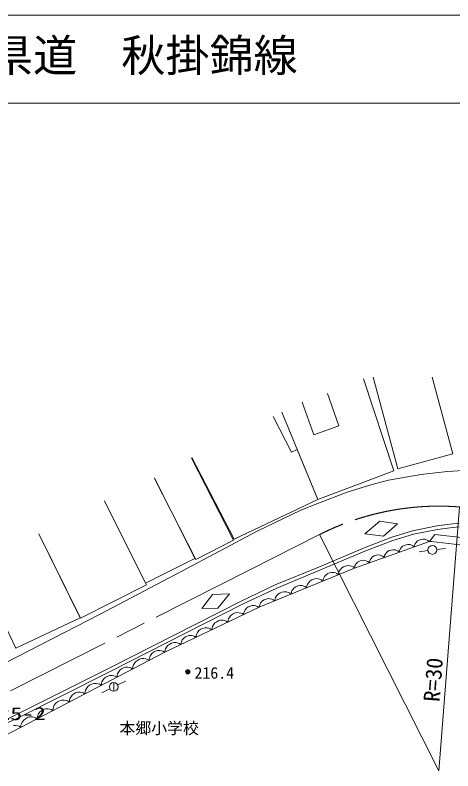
# Model space of a CAD drawing. Units: millimetres, scale not verified. Extents: x 40000 to 680000, y 20000 to 380000.
# Drawn here: x 229688 to 279341, y 294319 to 380000 of the extents above; entities that cross this region are included whole.
import ezdxf
from ezdxf.enums import TextEntityAlignment as Align

# ---------------------------------------------------------------- set-up
doc = ezdxf.new("R2010")
doc.units = ezdxf.units.MM
doc.header["$LTSCALE"] = 1000
doc.linetypes.add('CHAIN', pattern=[18.5, 12, -1.5, 3.5, -1.5])
doc.layers.add('S-SUV', color=7, linetype='Continuous', lineweight=13)
doc.styles.add('ＭＳ ゴシック', font='')
doc.styles.get('ＭＳ ゴシック').set_extended_font_data('MS Gothic')

msp = doc.modelspace()

# ---------------------------------------------------------------- linework, layer by layer
at = {"layer": 'S-SUV'}
for p, q in [((680000, 380000), (40000, 380000)), ((40000, 370000), (680000, 370000)), ((269219, 338783), (272637, 328329)), ((273110, 328574), (270317, 338945)), ((276980, 338937), (279320, 330247)), ((265106, 337101), (266410, 333437)), ((263567, 332425), (262259, 336103)), ((261037, 330435), (258943, 334489)), ((264018, 325096), (259932, 334992)), ((266410, 333437), (263567, 332425)), ((261687, 330741), (261037, 330435)), ((264018, 325096), (261687, 330741)), ((279320, 330247), (273110, 328574)), ((254468, 320479), (249703, 329777)), ((249745, 329862), (254525, 320607)), ((272637, 328329), (264018, 325096)), ((278725, 328268), (275687, 327934)), ((281127, 328400), (278725, 328268)), ((250075, 318415), (245483, 327547)), ((245483, 327462), (250187, 318284)), ((275687, 327934), (272037, 327291)), ((270050, 326754), (267338, 325928)), ((272037, 327291), (270050, 326754)), ((267338, 325928), (263926, 324594)), ((244491, 315607), (239809, 324940)), ((239809, 324940), (244584, 315421)), ((254525, 320607), (264018, 325096)), ((262085, 323891), (257160, 321479)), ((263926, 324594), (262085, 323891)), ((277752, 294319), (280105, 324241)), ((269363, 321178), (271044, 322616)), ((271044, 322616), (273066, 322339)), ((273066, 322339), (271488, 320936)), ((278990, 322284), (277539, 322096)), ((280044, 322404), (278990, 322284)), ((257160, 321479), (248615, 316947)), ((272405, 320797), (274772, 321537)), ((277539, 322096), (274772, 321537)), ((277605, 321701), (274872, 321149)), ((279038, 321887), (277605, 321701)), ((280070, 322004), (279038, 321887)), ((237082, 311663), (232379, 321201)), ((232379, 321201), (237096, 311636)), ((250187, 318284), (254468, 320479)), ((277752, 294319), (264207, 321103)), ((271488, 320936), (269363, 321178)), ((269399, 319661), (272405, 320797)), ((272536, 320419), (274872, 321149)), ((275522, 320490), (275330, 320384)), ((275726, 320562), (275522, 320490)), ((275942, 320600), (275726, 320562)), ((276181, 320570), (275942, 320600)), ((276353, 320517), (276181, 320570)), ((276491, 320451), (276353, 320517)), ((276653, 320317), (276491, 320451)), ((277281, 321111), (276670, 320323)), ((280956, 320716), (277281, 321111)), ((264220, 317435), (269399, 319661)), ((268166, 317311), (276670, 320323)), ((269546, 319289), (272536, 320419)), ((273465, 319608), (273366, 319458)), ((273633, 319782), (273465, 319608)), ((273825, 319888), (273633, 319782)), ((274028, 319960), (273825, 319888)), ((274244, 319999), (274028, 319960)), ((274484, 319969), (274244, 319999)), ((274656, 319915), (274484, 319969)), ((274794, 319849), (274656, 319915)), ((274956, 319716), (274794, 319849)), ((274997, 319922), (274956, 319716)), ((275063, 320060), (274997, 319922)), ((275163, 320210), (275063, 320060)), ((275330, 320384), (275163, 320210)), ((276929, 320322), (276670, 320323)), ((276929, 320322), (280789, 319878)), ((259355, 315051), (269546, 319289)), ((270633, 318758), (270430, 318686)), ((270849, 318796), (270633, 318758)), ((271089, 318766), (270849, 318796)), ((271261, 318713), (271089, 318766)), ((271668, 318857), (271602, 318719)), ((271768, 319007), (271668, 318857)), ((271935, 319181), (271768, 319007)), ((272127, 319287), (271935, 319181)), ((272331, 319359), (272127, 319287)), ((272547, 319397), (272331, 319359)), ((272786, 319368), (272547, 319397)), ((272958, 319314), (272786, 319368)), ((273096, 319248), (272958, 319314)), ((273258, 319115), (273096, 319248)), ((273300, 319320), (273258, 319115)), ((273366, 319458), (273300, 319320)), ((276520, 319301), (275529, 319168)), ((277514, 319417), (278510, 319513)), ((225021, 318210), (229758, 308245)), ((244491, 315607), (250075, 318415)), ((268540, 317978), (268373, 317804)), ((268732, 318085), (268540, 317978)), ((268936, 318157), (268732, 318085)), ((269152, 318195), (268936, 318157)), ((269391, 318165), (269152, 318195)), ((269563, 318111), (269391, 318165)), ((269701, 318046), (269563, 318111)), ((269863, 317912), (269701, 318046)), ((269905, 318118), (269863, 317912)), ((269971, 318256), (269905, 318118)), ((270070, 318406), (269971, 318256)), ((270238, 318580), (270070, 318406)), ((270430, 318686), (270238, 318580)), ((271399, 318647), (271261, 318713)), ((271561, 318513), (271399, 318647)), ((271602, 318719), (271561, 318513)), ((257381, 312866), (268166, 317311)), ((259192, 315417), (264220, 317435)), ((266556, 317124), (266454, 316952)), ((266732, 317326), (266556, 317124)), ((266939, 317455), (266732, 317326)), ((267161, 317546), (266939, 317455)), ((267398, 317601), (267161, 317546)), ((267666, 317581), (267398, 317601)), ((267860, 317531), (267666, 317581)), ((268017, 317466), (267860, 317531)), ((268204, 317326), (268017, 317466)), ((268207, 317517), (268166, 317311)), ((268273, 317654), (268207, 317517)), ((268373, 317804), (268273, 317654)), ((248615, 316947), (239353, 312071)), ((264691, 316208), (264629, 316059)), ((264789, 316371), (264691, 316208)), ((264956, 316564), (264789, 316371)), ((265152, 316686), (264956, 316564)), ((265363, 316773), (265152, 316686)), ((265589, 316824), (265363, 316773)), ((265843, 316806), (265589, 316824)), ((266027, 316758), (265843, 316806)), ((266176, 316696), (266027, 316758)), ((266354, 316564), (266176, 316696)), ((266389, 316795), (266354, 316564)), ((266454, 316952), (266389, 316795)), ((237096, 311636), (244584, 315421)), ((255310, 313564), (259192, 315417)), ((261981, 315338), (261756, 315286)), ((262236, 315319), (261981, 315338)), ((262420, 315272), (262236, 315319)), ((262781, 315308), (262746, 315077)), ((262846, 315465), (262781, 315308)), ((262949, 315637), (262846, 315465)), ((263125, 315839), (262949, 315637)), ((263332, 315968), (263125, 315839)), ((263554, 316059), (263332, 315968)), ((263791, 316114), (263554, 316059)), ((264059, 316094), (263791, 316114)), ((264252, 316044), (264059, 316094)), ((264409, 315979), (264252, 316044)), ((264596, 315840), (264409, 315979)), ((264629, 316059), (264596, 315840)), ((255487, 313205), (259355, 315051)), ((259724, 314481), (259517, 314353)), ((259946, 314573), (259724, 314481)), ((260183, 314627), (259946, 314573)), ((260451, 314607), (260183, 314627)), ((260645, 314557), (260451, 314607)), ((260802, 314492), (260645, 314557)), ((260989, 314353), (260802, 314492)), ((261022, 314572), (260989, 314353)), ((261084, 314721), (261022, 314572)), ((261181, 314884), (261084, 314721)), ((261348, 315077), (261181, 314884)), ((261545, 315199), (261348, 315077)), ((261756, 315286), (261545, 315199)), ((262568, 315210), (262420, 315272)), ((262746, 315077), (262568, 315210)), ((250865, 312711), (252061, 314324)), ((252061, 314324), (253991, 314392)), ((253991, 314392), (252673, 312761)), ((257937, 313712), (257741, 313590)), ((258148, 313799), (257937, 313712)), ((258374, 313851), (258148, 313799)), ((258628, 313832), (258374, 313851)), ((258812, 313785), (258628, 313832)), ((258961, 313723), (258812, 313785)), ((259139, 313591), (258961, 313723)), ((259174, 313821), (259139, 313591)), ((259239, 313978), (259174, 313821)), ((259341, 314150), (259239, 313978)), ((259517, 314353), (259341, 314150)), ((240286, 305927), (255310, 313564)), ((240467, 305569), (255487, 313205)), ((246684, 307770), (257381, 312866)), ((252673, 312761), (250865, 312711)), ((255946, 312772), (255789, 312571)), ((256136, 312905), (255946, 312772)), ((256342, 313003), (256136, 312905)), ((256564, 313066), (256342, 313003)), ((256819, 313062), (256564, 313066)), ((257005, 313024), (256819, 313062)), ((257157, 312970), (257005, 313024)), ((257342, 312848), (257157, 312970)), ((257414, 313085), (257381, 312866)), ((257476, 313234), (257414, 313085)), ((257574, 313398), (257476, 313234)), ((257741, 313590), (257574, 313398)), ((239353, 312071), (228536, 306549)), ((254157, 311951), (253992, 311739)), ((254356, 312090), (254157, 311951)), ((254573, 312193), (254356, 312090)), ((254807, 312260), (254573, 312193)), ((255076, 312255), (254807, 312260)), ((255272, 312216), (255076, 312255)), ((255432, 312159), (255272, 312216)), ((255626, 312030), (255432, 312159)), ((255647, 312251), (255626, 312030)), ((255701, 312403), (255647, 312251)), ((255789, 312571), (255701, 312403)), ((229758, 308245), (237082, 311663)), ((252350, 311090), (252185, 310878)), ((252550, 311229), (252350, 311090)), ((252767, 311333), (252550, 311229)), ((253001, 311400), (252767, 311333)), ((253269, 311395), (253001, 311400)), ((253465, 311355), (253269, 311395)), ((253625, 311298), (253465, 311355)), ((253820, 311169), (253625, 311298)), ((253842, 311402), (253820, 311169)), ((253899, 311562), (253842, 311402)), ((253992, 311739), (253899, 311562)), ((250544, 310229), (250379, 310018)), ((250744, 310369), (250544, 310229)), ((250960, 310472), (250744, 310369)), ((251194, 310539), (250960, 310472)), ((251463, 310534), (251194, 310539)), ((251659, 310494), (251463, 310534)), ((251819, 310438), (251659, 310494)), ((252013, 310309), (251819, 310438)), ((252036, 310541), (252013, 310309)), ((252092, 310701), (252036, 310541)), ((252185, 310878), (252092, 310701)), ((248811, 309373), (248654, 309171)), ((249001, 309505), (248811, 309373)), ((249207, 309603), (249001, 309505)), ((249429, 309667), (249207, 309603)), ((249684, 309662), (249429, 309667)), ((249870, 309625), (249684, 309662)), ((250022, 309571), (249870, 309625)), ((250207, 309448), (250022, 309571)), ((250229, 309680), (250207, 309448)), ((250286, 309840), (250229, 309680)), ((250379, 310018), (250286, 309840)), ((247022, 308551), (246856, 308339)), ((247221, 308690), (247022, 308551)), ((247438, 308794), (247221, 308690)), ((247672, 308861), (247438, 308794)), ((247940, 308856), (247672, 308861)), ((248136, 308816), (247940, 308856)), ((248296, 308759), (248136, 308816)), ((248491, 308630), (248296, 308759)), ((248512, 308851), (248491, 308630)), ((248566, 309003), (248512, 308851)), ((248654, 309171), (248566, 309003)), ((228564, 298327), (246684, 307770)), ((245198, 307627), (245041, 307410)), ((245393, 307774), (245198, 307627)), ((245606, 307885), (245393, 307774)), ((245837, 307960), (245606, 307885)), ((246106, 307965), (245837, 307960)), ((246303, 307932), (246106, 307965)), ((246465, 307881), (246303, 307932)), ((246664, 307759), (246465, 307881)), ((246707, 308002), (246684, 307770)), ((246764, 308162), (246707, 308002)), ((246856, 308339), (246764, 308162)), ((243555, 306850), (243351, 306696)), ((243778, 306966), (243555, 306850)), ((244021, 307045), (243778, 306966)), ((244303, 307050), (244021, 307045)), ((244510, 307016), (244303, 307050)), ((244681, 306962), (244510, 307016)), ((244889, 306834), (244681, 306962)), ((244903, 307067), (244889, 306834)), ((244954, 307229), (244903, 307067)), ((245041, 307410), (244954, 307229)), ((229696, 300626), (240286, 305927)), ((241968, 305989), (241755, 305878)), ((242199, 306064), (241968, 305989)), ((242468, 306069), (242199, 306064)), ((242665, 306036), (242468, 306069)), ((242827, 305985), (242665, 306036)), ((243026, 305863), (242827, 305985)), ((243041, 306108), (243026, 305863)), ((243094, 306278), (243041, 306108)), ((243185, 306468), (243094, 306278)), ((243351, 306696), (243185, 306468)), ((229871, 300266), (240467, 305569)), ((240194, 305064), (239981, 304953)), ((240425, 305140), (240194, 305064)), ((240693, 305144), (240425, 305140)), ((240891, 305112), (240693, 305144)), ((241053, 305061), (240891, 305112)), ((241252, 304939), (241053, 305061)), ((241266, 305172), (241252, 304939)), ((241317, 305334), (241266, 305172)), ((241403, 305514), (241317, 305334)), ((241561, 305732), (241403, 305514)), ((241755, 305878), (241561, 305732)), ((238609, 304225), (238366, 304146)), ((238891, 304230), (238609, 304225)), ((239098, 304196), (238891, 304230)), ((239268, 304142), (239098, 304196)), ((239491, 304247), (239477, 304014)), ((239542, 304409), (239491, 304247)), ((239629, 304589), (239542, 304409)), ((239786, 304807), (239629, 304589)), ((239981, 304953), (239786, 304807)), ((240877, 304341), (240876, 303340)), ((241325, 304062), (242222, 304506)), ((237682, 303458), (237629, 303288)), ((237773, 303647), (237682, 303458)), ((237938, 303876), (237773, 303647)), ((238143, 304029), (237938, 303876)), ((238366, 304146), (238143, 304029)), ((239477, 304014), (239268, 304142)), ((240430, 303616), (239536, 303167)), ((235905, 302513), (235854, 302351)), ((235991, 302694), (235905, 302513)), ((236149, 302911), (235991, 302694)), ((236343, 303058), (236149, 302911)), ((236556, 303169), (236343, 303058)), ((236787, 303244), (236556, 303169)), ((237056, 303249), (236787, 303244)), ((237253, 303216), (237056, 303249)), ((237415, 303165), (237253, 303216)), ((237614, 303043), (237415, 303165)), ((237629, 303288), (237614, 303043)), ((234135, 301752), (234045, 301562)), ((234301, 301980), (234135, 301752)), ((234505, 302134), (234301, 301980)), ((234729, 302250), (234505, 302134)), ((234972, 302330), (234729, 302250)), ((235253, 302334), (234972, 302330)), ((235461, 302300), (235253, 302334)), ((235631, 302247), (235461, 302300)), ((235840, 302119), (235631, 302247)), ((235854, 302351), (235840, 302119)), ((232353, 300798), (232267, 300618)), ((232511, 301016), (232353, 300798)), ((232705, 301162), (232511, 301016)), ((232918, 301273), (232705, 301162)), ((233150, 301349), (232918, 301273)), ((233418, 301353), (233150, 301349)), ((233616, 301321), (233418, 301353)), ((233777, 301270), (233616, 301321)), ((233976, 301148), (233777, 301270)), ((233991, 301392), (233976, 301148)), ((234045, 301562), (233991, 301392)), ((223520, 297713), (229696, 300626)), ((223700, 297356), (229871, 300266)), ((230663, 300084), (230498, 299856)), ((230867, 300238), (230663, 300084)), ((231091, 300355), (230867, 300238)), ((231334, 300434), (231091, 300355)), ((231616, 300439), (231334, 300434)), ((231823, 300405), (231616, 300439)), ((231993, 300351), (231823, 300405)), ((232202, 300223), (231993, 300351)), ((232216, 300456), (232202, 300223)), ((232267, 300618), (232216, 300456)), ((229780, 299457), (229512, 299453)), ((229978, 299425), (229780, 299457)), ((230140, 299374), (229978, 299425)), ((230339, 299252), (230140, 299374)), ((230353, 299497), (230339, 299252)), ((230407, 299667), (230353, 299497)), ((230498, 299856), (230407, 299667))]:
    msp.add_line(p, q, dxfattribs=at)
at = {"layer": 'S-SUV', "linetype": 'CHAIN'}
for q in [(264207, 321103), (226043, 301803)]:
    msp.add_line((256382, 317146), q, dxfattribs=at)
at = {"layer": 'S-SUV'}
for centre, radius in [((277016, 319368), 500), ((249264, 305562), 250), ((249264, 305562), 150), ((249264, 305562), 50), ((240877, 303840), 500)]:
    msp.add_circle(centre, radius, dxfattribs=at)
at = {"layer": 'S-SUV', "linetype": 'CHAIN'}
msp.add_arc((277752, 294319), 30014, 85.50421, 116.82581, dxfattribs=at)

# ---------------------------------------------------------------- texts
at = {"layer": 'S-SUV', "style": 'ＭＳ ゴシック'}
for s, height, p in [('一般県道\u3000秋掛錦線', 3666, (216734, 372500)), ('216.4', 1320, (250030, 304372)), ('本郷小学校', 1320, (241523, 298110))]:
    msp.add_text(s, height=height, dxfattribs=at).set_placement(p, align=Align.BOTTOM_LEFT)
msp.add_text('R=30', height=1833, rotation=85.6, dxfattribs=at).set_placement((278379, 302059), align=Align.BOTTOM_LEFT)
at = {"layer": 'S-SUV', "style": 'ＭＳ ゴシック', "width": 1.35}
msp.add_text('013425-2', height=1466, dxfattribs=at).set_placement((222409, 299636), align=Align.BOTTOM_LEFT)

doc.saveas('drawing.dxf')
